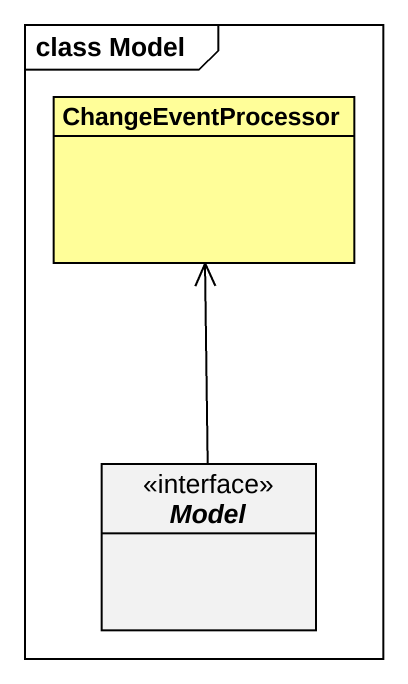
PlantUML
@startuml
mainframe class Model
hide circle
hide empty members
class ChangeEventProcessor #FFFE99
interface Model
Model -up-> ChangeEventProcessor
@enduml
